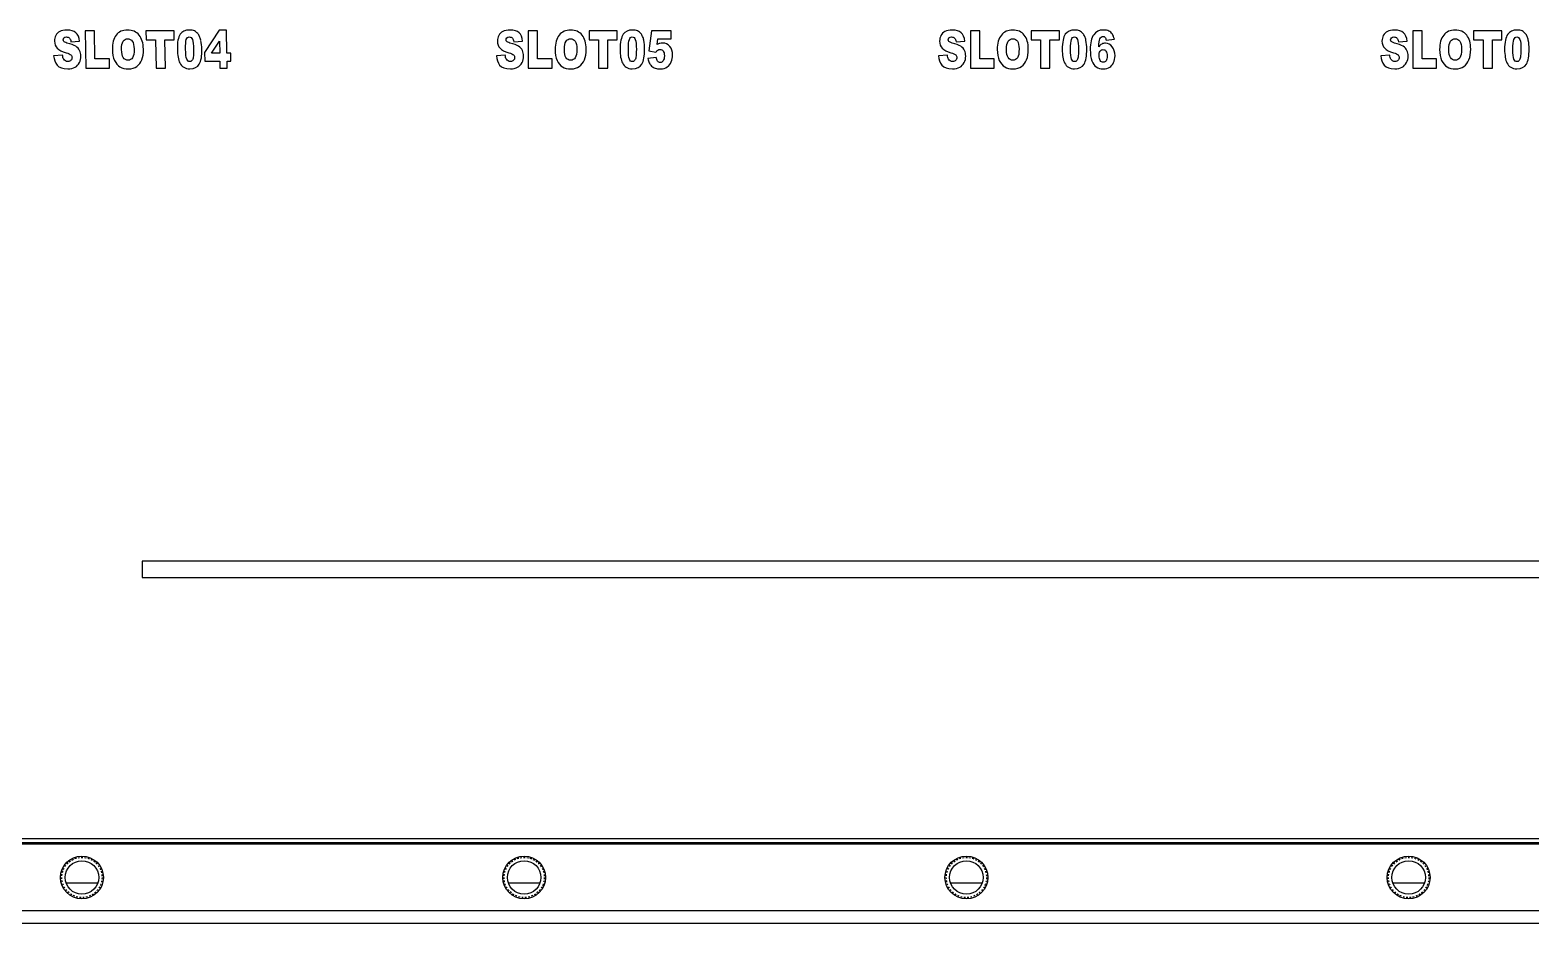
# Model space of a CAD drawing. Header units: inches. Extents: x 2 to 338, y 4 to 134.
# Drawn here: x 115.2 to 227.2, y 3.6 to 70.3 of the extents above; entities that cross this region are included whole.
import ezdxf

# ---------------------------------------------------------------- set-up
doc = ezdxf.new("R2010")
doc.units = ezdxf.units.IN
doc.header["$LTSCALE"] = 1.21
doc.header["$MEASUREMENT"] = 0
doc.linetypes.add('HIDDEN', pattern=[0.2, 0.1, -0.1])
doc.layers.add('BSEJ72A_4_001_DXF_HIDDEN_LINE', color=7, linetype='CONTINUOUS')
doc.layers.add('BSEJ72A_4_00DXF_CONTINUOUS_LINE', color=7, linetype='CONTINUOUS')

msp = doc.modelspace()

# ---------------------------------------------------------------- linework, layer by layer
at = {"layer": 'BSEJ72A_4_001_DXF_HIDDEN_LINE', "color": 8, "linetype": 'HIDDEN'}
for centre in [(119.05, 7.03), (152.05, 7.03), (185.05, 7.03), (218.05, 7.03)]:
    msp.add_circle(centre, 1.5, dxfattribs=at)
at = {"layer": 'BSEJ72A_4_00DXF_CONTINUOUS_LINE', "color": 4, "linetype": 'Continuous'}
for p, q in [((118.23, 69.4), (118.88, 69.45)), ((119.29, 70.23), (119.34, 67.43)), ((119.98, 70.23), (119.29, 70.23)), ((120.02, 68.12), (119.98, 70.23)), ((123.83, 70.23), (123.84, 69.54)), ((125.93, 70.23), (123.83, 70.23)), ((123.84, 69.54), (124.55, 69.54)), ((124.55, 69.54), (124.58, 67.43)), ((125.28, 67.43), (125.24, 69.54)), ((125.24, 69.54), (125.94, 69.54)), ((125.94, 69.54), (125.93, 70.23)), ((129.3, 70.28), (128.2, 68.6)), ((129.84, 70.28), (129.3, 70.28)), ((129.87, 68.56), (129.84, 70.28)), ((151.28, 69.4), (151.93, 69.45)), ((152.36, 70.23), (152.36, 67.43)), ((153.05, 70.23), (152.36, 70.23)), ((153.05, 68.12), (153.05, 70.23)), ((156.89, 70.23), (156.89, 69.54)), ((159, 70.23), (156.89, 70.23)), ((156.89, 69.54), (157.6, 69.54)), ((157.6, 69.54), (157.6, 67.43)), ((158.29, 67.43), (158.29, 69.54)), ((158.29, 69.54), (159, 69.54)), ((159, 69.54), (159, 70.23)), ((161.55, 70.23), (161.35, 68.73)), ((163.03, 70.23), (161.55, 70.23)), ((161.97, 69.19), (162.03, 69.61)), ((162.03, 69.61), (163.03, 69.61)), ((163.03, 69.61), (163.03, 70.23)), ((184.28, 69.4), (184.93, 69.45)), ((186.04, 70.23), (185.35, 70.23)), ((185.35, 70.23), (185.35, 67.43)), ((186.04, 68.12), (186.04, 70.23)), ((191.99, 70.23), (189.89, 70.23)), ((189.89, 70.23), (189.89, 69.54)), ((189.89, 69.54), (190.59, 69.54)), ((190.59, 69.54), (190.59, 67.43)), ((191.28, 69.54), (191.99, 69.54)), ((191.28, 67.43), (191.28, 69.54)), ((191.99, 69.54), (191.99, 70.23)), ((195.47, 69.51), (196.09, 69.6)), ((217.29, 69.4), (217.94, 69.45)), ((219.05, 70.23), (218.36, 70.23)), ((218.36, 70.23), (218.36, 67.43)), ((219.05, 68.12), (219.05, 70.23)), ((225, 70.23), (222.9, 70.23)), ((222.9, 70.23), (222.9, 69.54)), ((222.9, 69.54), (223.6, 69.54)), ((223.6, 69.54), (223.6, 67.43)), ((224.3, 69.54), (225, 69.54)), ((224.3, 67.43), (224.3, 69.54)), ((225, 69.54), (225, 70.23)), ((117.6, 68.41), (116.94, 68.36)), ((128.2, 68.6), (128.21, 67.96)), ((128.73, 68.56), (129.32, 69.44)), ((129.33, 68.56), (128.73, 68.56)), ((129.32, 69.44), (129.33, 68.56)), ((130.15, 68.56), (129.87, 68.56)), ((130.16, 67.96), (130.15, 68.56)), ((150.63, 68.41), (149.98, 68.36)), ((161.35, 68.73), (161.88, 68.63)), ((183.63, 68.41), (182.97, 68.36)), ((216.64, 68.41), (215.98, 68.36)), ((119.34, 67.43), (121.11, 67.43)), ((121.1, 68.12), (120.02, 68.12)), ((121.11, 67.43), (121.1, 68.12)), ((124.58, 67.43), (125.28, 67.43)), ((128.21, 67.96), (129.34, 67.96)), ((129.34, 67.96), (129.35, 67.43)), ((129.35, 67.43), (129.89, 67.43)), ((129.89, 67.43), (129.88, 67.96)), ((129.88, 67.96), (130.16, 67.96)), ((152.36, 67.43), (154.13, 67.43)), ((154.13, 68.12), (153.05, 68.12)), ((154.13, 67.43), (154.13, 68.12)), ((157.6, 67.43), (158.29, 67.43)), ((161.9, 68.24), (161.27, 68.16)), ((185.35, 67.43), (187.12, 67.43)), ((187.12, 68.12), (186.04, 68.12)), ((187.12, 67.43), (187.12, 68.12)), ((190.59, 67.43), (191.28, 67.43)), ((218.36, 67.43), (220.13, 67.43)), ((220.13, 68.12), (219.05, 68.12)), ((220.13, 67.43), (220.13, 68.12)), ((223.6, 67.43), (224.3, 67.43)), ((123.55, 30.63), (123.55, 29.43)), ((252.25, 30.63), (123.55, 30.63)), ((123.55, 29.43), (252.75, 29.43))]:
    msp.add_line(p, q, dxfattribs=at)
at = {"layer": 'BSEJ72A_4_00DXF_CONTINUOUS_LINE', "color": 7, "linetype": 'Continuous'}
for p, q in [((4.05, 9.93), (333.05, 9.93)), ((4.05, 9.63), (333.05, 9.63)), ((4.25, 9.53), (332.85, 9.53)), ((117.87, 6.63), (120.24, 6.63)), ((150.87, 6.63), (153.24, 6.63)), ((183.87, 6.63), (186.24, 6.63)), ((216.87, 6.63), (219.24, 6.63)), ((332.85, 4.53), (4.25, 4.53)), ((4.05, 3.63), (333.05, 3.63))]:
    msp.add_line(p, q, dxfattribs=at)
for centre, radius in [((119.05, 7.03), 1.6), ((119.05, 7.03), 1.25), ((152.05, 7.03), 1.6), ((152.05, 7.03), 1.25), ((185.05, 7.03), 1.6), ((185.05, 7.03), 1.25), ((218.05, 7.03), 1.6), ((218.05, 7.03), 1.25)]:
    msp.add_circle(centre, radius, dxfattribs=at)
at = {"layer": 'BSEJ72A_4_00DXF_CONTINUOUS_LINE', "color": 4, "linetype": 'Continuous'}
msp.add_arc((124.6, 68.8), 3.4, 0.9212, 12.0154, dxfattribs=at)
at = {"layer": 'BSEJ72A_4_00DXF_CONTINUOUS_LINE', "color": 7, "linetype": 'Continuous'}
for centre, start, end in [((118.05, 8.25), 263.5989, 269.9978), ((120.06, 8.25), 270.0022, 276.4011), ((151.05, 8.25), 263.5989, 269.9978), ((153.06, 8.25), 270.0022, 276.4011), ((184.05, 8.25), 263.5989, 269.9978), ((186.06, 8.25), 270.0022, 276.4011), ((217.05, 8.25), 263.5989, 269.9978), ((219.06, 8.25), 270.0022, 276.4011)]:
    msp.add_arc(centre, 1.62, start, end, dxfattribs=at)
at = {"layer": 'BSEJ72A_4_00DXF_CONTINUOUS_LINE', "color": 4, "linetype": 'Continuous'}
for points in [[(117.1, 69.87), (117.04, 69.74), (117.01, 69.6), (117.01, 69.46)], [(117.01, 69.46), (117.01, 69.24), (117.08, 69.06), (117.21, 68.92)], [(117.4, 70.17), (117.26, 70.1), (117.17, 70), (117.1, 69.87)], [(117.95, 70.28), (117.71, 70.28), (117.53, 70.24), (117.4, 70.17)], [(117.65, 69.54), (117.65, 69.6), (117.67, 69.65), (117.71, 69.69)], [(117.7, 69.42), (117.67, 69.45), (117.65, 69.49), (117.65, 69.54)], [(117.71, 69.69), (117.74, 69.74), (117.81, 69.76), (117.89, 69.76)], [(117.89, 69.76), (117.98, 69.76), (118.06, 69.73), (118.12, 69.67)], [(118.6, 70.08), (118.45, 70.21), (118.23, 70.28), (117.95, 70.28)], [(118.12, 69.67), (118.17, 69.62), (118.21, 69.52), (118.23, 69.4)], [(118.88, 69.45), (118.85, 69.74), (118.76, 69.95), (118.6, 70.08)], [(121.6, 69.9), (121.4, 69.64), (121.31, 69.29), (121.32, 68.83)], [(122.45, 70.28), (122.08, 70.28), (121.8, 70.15), (121.6, 69.9)], [(122.12, 69.44), (122.21, 69.56), (122.32, 69.63), (122.46, 69.63)], [(123.32, 69.9), (123.11, 70.15), (122.82, 70.28), (122.45, 70.28)], [(122.46, 69.63), (122.6, 69.63), (122.72, 69.56), (122.81, 69.44)], [(122.81, 69.44), (122.89, 69.32), (122.94, 69.13), (122.94, 68.87)], [(123.64, 68.85), (123.63, 69.3), (123.52, 69.65), (123.32, 69.9)], [(126.38, 69.96), (126.23, 69.75), (126.16, 69.37), (126.17, 68.84)], [(127.07, 70.28), (126.76, 70.28), (126.53, 70.17), (126.38, 69.96)], [(126.79, 68.84), (126.78, 69.19), (126.8, 69.44), (126.84, 69.57)], [(126.84, 69.57), (126.89, 69.7), (126.96, 69.76), (127.06, 69.76)], [(127.06, 69.76), (127.16, 69.76), (127.24, 69.7), (127.29, 69.57)], [(127.45, 70.21), (127.35, 70.26), (127.22, 70.28), (127.07, 70.28)], [(127.29, 69.57), (127.34, 69.44), (127.37, 69.19), (127.38, 68.82)], [(127.69, 70.03), (127.62, 70.1), (127.54, 70.16), (127.45, 70.21)], [(127.83, 69.79), (127.8, 69.88), (127.75, 69.95), (127.69, 70.03)], [(127.93, 69.51), (127.9, 69.62), (127.87, 69.71), (127.83, 69.79)], [(150.16, 69.87), (150.09, 69.74), (150.06, 69.6), (150.06, 69.46)], [(150.06, 69.46), (150.06, 69.24), (150.12, 69.06), (150.25, 68.92)], [(150.46, 70.17), (150.33, 70.1), (150.23, 70), (150.16, 69.87)], [(151.01, 70.28), (150.78, 70.28), (150.59, 70.24), (150.46, 70.17)], [(150.7, 69.54), (150.7, 69.6), (150.72, 69.65), (150.76, 69.69)], [(150.75, 69.42), (150.72, 69.45), (150.7, 69.49), (150.7, 69.54)], [(150.76, 69.69), (150.8, 69.74), (150.86, 69.76), (150.94, 69.76)], [(150.94, 69.76), (151.04, 69.76), (151.12, 69.73), (151.17, 69.67)], [(151.67, 70.08), (151.52, 70.21), (151.3, 70.28), (151.01, 70.28)], [(151.17, 69.67), (151.23, 69.62), (151.26, 69.52), (151.28, 69.4)], [(151.93, 69.45), (151.91, 69.74), (151.82, 69.95), (151.67, 70.08)], [(154.66, 69.9), (154.46, 69.64), (154.36, 69.29), (154.36, 68.83)], [(155.51, 70.28), (155.15, 70.28), (154.87, 70.15), (154.66, 69.9)], [(155.18, 69.44), (155.26, 69.56), (155.37, 69.63), (155.51, 69.63)], [(156.37, 69.9), (156.17, 70.15), (155.89, 70.28), (155.51, 70.28)], [(155.51, 69.63), (155.66, 69.63), (155.77, 69.56), (155.86, 69.44)], [(155.86, 69.44), (155.94, 69.32), (155.99, 69.13), (155.99, 68.87)], [(156.68, 68.85), (156.68, 69.3), (156.58, 69.65), (156.37, 69.9)], [(159.44, 69.96), (159.29, 69.75), (159.21, 69.37), (159.21, 68.84)], [(160.14, 70.28), (159.82, 70.28), (159.59, 70.17), (159.44, 69.96)], [(159.83, 68.84), (159.83, 69.19), (159.85, 69.44), (159.9, 69.57)], [(159.9, 69.57), (159.94, 69.7), (160.01, 69.76), (160.12, 69.76)], [(160.12, 69.76), (160.22, 69.76), (160.29, 69.7), (160.34, 69.57)], [(160.51, 70.21), (160.41, 70.26), (160.29, 70.28), (160.14, 70.28)], [(160.34, 69.57), (160.39, 69.44), (160.42, 69.19), (160.42, 68.82)], [(160.75, 70.03), (160.69, 70.1), (160.61, 70.16), (160.51, 70.21)], [(160.89, 69.79), (160.86, 69.88), (160.81, 69.95), (160.75, 70.03)], [(160.98, 69.51), (160.96, 69.62), (160.93, 69.71), (160.89, 69.79)], [(161.04, 68.85), (161.04, 69.08), (161.02, 69.3), (160.98, 69.51)], [(183.15, 69.87), (183.09, 69.74), (183.05, 69.6), (183.05, 69.46)], [(183.05, 69.46), (183.05, 69.24), (183.12, 69.06), (183.25, 68.92)], [(183.45, 70.17), (183.32, 70.1), (183.22, 70), (183.15, 69.87)], [(184.01, 70.28), (183.77, 70.28), (183.59, 70.24), (183.45, 70.17)], [(183.69, 69.54), (183.69, 69.6), (183.71, 69.65), (183.75, 69.69)], [(183.74, 69.42), (183.71, 69.45), (183.69, 69.49), (183.69, 69.54)], [(183.75, 69.69), (183.79, 69.74), (183.86, 69.76), (183.94, 69.76)], [(183.94, 69.76), (184.03, 69.76), (184.11, 69.73), (184.17, 69.67)], [(184.66, 70.08), (184.51, 70.21), (184.29, 70.28), (184.01, 70.28)], [(184.17, 69.67), (184.22, 69.62), (184.26, 69.52), (184.28, 69.4)], [(184.93, 69.45), (184.9, 69.74), (184.81, 69.95), (184.66, 70.08)], [(187.66, 69.9), (187.45, 69.64), (187.35, 69.29), (187.35, 68.83)], [(188.51, 70.28), (188.14, 70.28), (187.86, 70.15), (187.66, 69.9)], [(188.17, 69.44), (188.25, 69.56), (188.36, 69.63), (188.51, 69.63)], [(189.37, 69.9), (189.17, 70.15), (188.88, 70.28), (188.51, 70.28)], [(188.51, 69.63), (188.65, 69.63), (188.77, 69.56), (188.85, 69.44)], [(188.85, 69.44), (188.94, 69.32), (188.98, 69.13), (188.98, 68.87)], [(189.67, 68.85), (189.67, 69.3), (189.57, 69.65), (189.37, 69.9)], [(192.43, 69.96), (192.28, 69.75), (192.2, 69.37), (192.2, 68.84)], [(193.13, 70.28), (192.82, 70.28), (192.58, 70.17), (192.43, 69.96)], [(192.82, 68.84), (192.82, 69.19), (192.84, 69.44), (192.89, 69.57)], [(192.89, 69.57), (192.93, 69.7), (193.01, 69.76), (193.11, 69.76)], [(193.11, 69.76), (193.21, 69.76), (193.29, 69.7), (193.34, 69.57)], [(193.5, 70.21), (193.41, 70.26), (193.28, 70.28), (193.13, 70.28)], [(193.34, 69.57), (193.39, 69.44), (193.41, 69.19), (193.41, 68.82)], [(193.74, 70.03), (193.68, 70.1), (193.6, 70.16), (193.5, 70.21)], [(193.89, 69.79), (193.85, 69.88), (193.8, 69.95), (193.74, 70.03)], [(193.97, 69.51), (193.95, 69.62), (193.92, 69.71), (193.89, 69.79)], [(194.03, 68.85), (194.03, 69.08), (194.01, 69.3), (193.97, 69.51)], [(194.55, 69.93), (194.38, 69.69), (194.29, 69.32), (194.29, 68.82)], [(195.26, 70.28), (194.95, 70.28), (194.72, 70.16), (194.55, 69.93)], [(194.92, 69.02), (194.94, 69.32), (194.97, 69.52), (195.01, 69.61)], [(195.01, 69.61), (195.07, 69.74), (195.15, 69.8), (195.25, 69.8)], [(195.25, 69.8), (195.3, 69.8), (195.35, 69.78), (195.39, 69.74)], [(195.68, 70.2), (195.57, 70.25), (195.43, 70.28), (195.26, 70.28)], [(195.39, 69.74), (195.43, 69.69), (195.46, 69.61), (195.47, 69.51)], [(195.94, 69.98), (195.87, 70.08), (195.78, 70.15), (195.68, 70.2)], [(196.09, 69.6), (196.05, 69.75), (196, 69.88), (195.94, 69.98)], [(216.16, 69.87), (216.1, 69.74), (216.06, 69.6), (216.06, 69.46)], [(216.06, 69.46), (216.06, 69.24), (216.13, 69.06), (216.26, 68.92)], [(216.46, 70.17), (216.33, 70.1), (216.23, 70), (216.16, 69.87)], [(217.02, 70.28), (216.78, 70.28), (216.6, 70.24), (216.46, 70.17)], [(216.7, 69.54), (216.7, 69.6), (216.72, 69.65), (216.77, 69.69)], [(216.75, 69.42), (216.72, 69.45), (216.7, 69.49), (216.7, 69.54)], [(216.77, 69.69), (216.81, 69.74), (216.87, 69.76), (216.95, 69.76)], [(216.95, 69.76), (217.05, 69.76), (217.12, 69.73), (217.18, 69.67)], [(217.67, 70.08), (217.52, 70.21), (217.3, 70.28), (217.02, 70.28)], [(217.18, 69.67), (217.23, 69.62), (217.27, 69.52), (217.29, 69.4)], [(217.94, 69.45), (217.91, 69.74), (217.82, 69.95), (217.67, 70.08)], [(220.67, 69.9), (220.46, 69.64), (220.36, 69.29), (220.36, 68.83)], [(221.52, 70.28), (221.15, 70.28), (220.87, 70.15), (220.67, 69.9)], [(221.18, 69.44), (221.26, 69.56), (221.38, 69.63), (221.52, 69.63)], [(222.38, 69.9), (222.18, 70.15), (221.89, 70.28), (221.52, 70.28)], [(221.52, 69.63), (221.66, 69.63), (221.78, 69.56), (221.86, 69.44)], [(221.86, 69.44), (221.95, 69.32), (221.99, 69.13), (221.99, 68.87)], [(222.68, 68.85), (222.68, 69.3), (222.58, 69.65), (222.38, 69.9)], [(225.44, 69.96), (225.29, 69.75), (225.21, 69.37), (225.21, 68.84)], [(226.14, 70.28), (225.83, 70.28), (225.6, 70.17), (225.44, 69.96)], [(225.83, 68.84), (225.83, 69.19), (225.85, 69.44), (225.9, 69.57)], [(225.9, 69.57), (225.95, 69.7), (226.02, 69.76), (226.12, 69.76)], [(226.12, 69.76), (226.22, 69.76), (226.3, 69.7), (226.35, 69.57)], [(226.52, 70.21), (226.42, 70.26), (226.29, 70.28), (226.14, 70.28)], [(226.35, 69.57), (226.4, 69.44), (226.43, 69.19), (226.43, 68.82)], [(226.75, 70.03), (226.69, 70.1), (226.61, 70.16), (226.52, 70.21)], [(226.9, 69.79), (226.86, 69.88), (226.81, 69.95), (226.75, 70.03)], [(226.98, 69.51), (226.96, 69.62), (226.93, 69.71), (226.9, 69.79)], [(227.04, 68.85), (227.04, 69.08), (227.02, 69.3), (226.98, 69.51)], [(116.94, 68.36), (116.97, 68.08), (117.06, 67.84), (117.21, 67.66)], [(117.21, 68.92), (117.34, 68.78), (117.56, 68.66), (117.87, 68.58)], [(117.69, 68.1), (117.65, 68.17), (117.62, 68.28), (117.6, 68.41)], [(117.93, 69.31), (117.81, 69.35), (117.73, 69.38), (117.7, 69.42)], [(117.87, 68.58), (118.05, 68.53), (118.17, 68.48), (118.23, 68.42)], [(118.59, 69.07), (118.45, 69.15), (118.24, 69.23), (117.93, 69.31)], [(118.23, 68.42), (118.28, 68.36), (118.3, 68.3), (118.31, 68.22)], [(118.88, 68.76), (118.82, 68.88), (118.72, 68.98), (118.59, 69.07)], [(118.87, 67.85), (118.94, 68), (118.98, 68.16), (118.98, 68.34)], [(118.98, 68.34), (118.97, 68.5), (118.94, 68.63), (118.88, 68.76)], [(121.32, 68.83), (121.32, 68.5), (121.38, 68.23), (121.48, 68.01)], [(122.01, 68.83), (122, 69.11), (122.04, 69.32), (122.12, 69.44)], [(122.14, 68.22), (122.06, 68.34), (122.01, 68.54), (122.01, 68.83)], [(122.94, 68.87), (122.95, 68.55), (122.91, 68.33), (122.83, 68.21)], [(123.52, 68.05), (123.6, 68.26), (123.64, 68.53), (123.64, 68.85)], [(126.17, 68.84), (126.17, 68.63), (126.19, 68.43), (126.22, 68.25)], [(126.87, 68.11), (126.82, 68.24), (126.79, 68.48), (126.79, 68.84)], [(127.38, 68.82), (127.39, 68.57), (127.38, 68.38), (127.36, 68.26)], [(127.81, 67.74), (127.95, 67.97), (128.01, 68.35), (128, 68.85)], [(149.98, 68.36), (149.99, 68.08), (150.08, 67.84), (150.22, 67.66)], [(150.25, 68.92), (150.38, 68.78), (150.6, 68.66), (150.9, 68.58)], [(150.72, 68.1), (150.68, 68.17), (150.65, 68.28), (150.63, 68.41)], [(150.98, 69.31), (150.86, 69.35), (150.78, 69.38), (150.75, 69.42)], [(150.9, 68.58), (151.09, 68.53), (151.21, 68.48), (151.26, 68.42)], [(151.63, 69.07), (151.5, 69.15), (151.29, 69.23), (150.98, 69.31)], [(151.26, 68.42), (151.31, 68.36), (151.34, 68.3), (151.34, 68.22)], [(151.92, 68.76), (151.86, 68.88), (151.76, 68.98), (151.63, 69.07)], [(151.89, 67.85), (151.97, 68), (152.01, 68.16), (152.01, 68.34)], [(152.01, 68.34), (152.01, 68.5), (151.98, 68.63), (151.92, 68.76)], [(154.36, 68.83), (154.36, 68.5), (154.41, 68.23), (154.51, 68.01)], [(155.05, 68.83), (155.05, 69.11), (155.09, 69.32), (155.18, 69.44)], [(155.17, 68.22), (155.09, 68.34), (155.05, 68.54), (155.05, 68.83)], [(155.99, 68.87), (155.99, 68.55), (155.94, 68.33), (155.86, 68.21)], [(156.54, 68.05), (156.63, 68.26), (156.68, 68.53), (156.68, 68.85)], [(159.21, 68.84), (159.21, 68.63), (159.22, 68.43), (159.25, 68.25)], [(159.9, 68.11), (159.85, 68.24), (159.83, 68.48), (159.83, 68.84)], [(160.42, 68.82), (160.42, 68.57), (160.41, 68.38), (160.39, 68.26)], [(160.83, 67.74), (160.97, 67.97), (161.04, 68.35), (161.04, 68.85)], [(161.88, 68.63), (161.93, 68.7), (161.98, 68.75), (162.02, 68.78)], [(162.18, 69.28), (162.11, 69.26), (162.04, 69.23), (161.97, 69.19)], [(162.02, 68.78), (162.07, 68.81), (162.13, 68.83), (162.19, 68.83)], [(162.38, 69.31), (162.31, 69.31), (162.24, 69.3), (162.18, 69.28)], [(162.19, 68.83), (162.29, 68.83), (162.36, 68.79), (162.42, 68.72)], [(162.92, 69.06), (162.78, 69.23), (162.6, 69.31), (162.38, 69.31)], [(162.42, 68.72), (162.48, 68.64), (162.51, 68.52), (162.51, 68.35)], [(162.51, 68.35), (162.51, 68.19), (162.48, 68.06), (162.42, 67.98)], [(163.13, 68.42), (163.13, 68.68), (163.06, 68.89), (162.92, 69.06)], [(163.02, 67.9), (163.1, 68.06), (163.13, 68.24), (163.13, 68.42)], [(182.97, 68.36), (182.99, 68.08), (183.07, 67.84), (183.22, 67.66)], [(183.25, 68.92), (183.38, 68.78), (183.59, 68.66), (183.9, 68.58)], [(183.71, 68.1), (183.67, 68.17), (183.64, 68.28), (183.63, 68.41)], [(183.98, 69.31), (183.85, 69.35), (183.78, 69.38), (183.74, 69.42)], [(183.9, 68.58), (184.08, 68.53), (184.2, 68.48), (184.25, 68.42)], [(184.63, 69.07), (184.49, 69.15), (184.28, 69.23), (183.98, 69.31)], [(184.25, 68.42), (184.3, 68.36), (184.33, 68.3), (184.33, 68.22)], [(184.91, 68.76), (184.85, 68.88), (184.76, 68.98), (184.63, 69.07)], [(184.88, 67.85), (184.96, 68), (185, 68.16), (185, 68.34)], [(185, 68.34), (185, 68.5), (184.97, 68.63), (184.91, 68.76)], [(187.35, 68.83), (187.35, 68.5), (187.4, 68.23), (187.5, 68.01)], [(188.04, 68.83), (188.04, 69.11), (188.08, 69.32), (188.17, 69.44)], [(188.17, 68.22), (188.08, 68.34), (188.04, 68.54), (188.04, 68.83)], [(188.98, 68.87), (188.98, 68.55), (188.94, 68.33), (188.86, 68.21)], [(189.54, 68.05), (189.63, 68.26), (189.67, 68.53), (189.67, 68.85)], [(192.2, 68.84), (192.2, 68.63), (192.22, 68.43), (192.25, 68.25)], [(192.9, 68.11), (192.84, 68.24), (192.82, 68.48), (192.82, 68.84)], [(193.41, 68.82), (193.41, 68.57), (193.4, 68.38), (193.38, 68.26)], [(193.83, 67.74), (193.96, 67.97), (194.03, 68.35), (194.03, 68.85)], [(194.29, 68.82), (194.29, 68.47), (194.33, 68.19), (194.41, 67.98)], [(195.15, 69.23), (195.07, 69.19), (195, 69.12), (194.92, 69.02)], [(194.95, 68.36), (194.95, 68.5), (194.97, 68.62), (195.03, 68.7)], [(195.04, 68), (194.98, 68.08), (194.95, 68.2), (194.95, 68.36)], [(195.03, 68.7), (195.09, 68.78), (195.16, 68.82), (195.25, 68.82)], [(195.43, 69.3), (195.32, 69.3), (195.23, 69.28), (195.15, 69.23)], [(195.25, 68.82), (195.34, 68.82), (195.41, 68.78), (195.46, 68.69)], [(195.93, 69.03), (195.79, 69.21), (195.62, 69.3), (195.43, 69.3)], [(195.46, 68.69), (195.52, 68.61), (195.55, 68.49), (195.55, 68.33)], [(195.55, 68.33), (195.55, 68.18), (195.52, 68.06), (195.47, 67.99)], [(196.14, 68.36), (196.14, 68.63), (196.07, 68.85), (195.93, 69.03)], [(196.03, 67.85), (196.1, 68), (196.14, 68.17), (196.14, 68.36)], [(215.98, 68.36), (216, 68.08), (216.08, 67.84), (216.23, 67.66)], [(216.26, 68.92), (216.39, 68.78), (216.61, 68.66), (216.91, 68.58)], [(216.72, 68.1), (216.68, 68.17), (216.65, 68.28), (216.64, 68.41)], [(216.99, 69.31), (216.86, 69.35), (216.79, 69.38), (216.75, 69.42)], [(216.91, 68.58), (217.09, 68.53), (217.21, 68.48), (217.26, 68.42)], [(217.64, 69.07), (217.51, 69.15), (217.29, 69.23), (216.99, 69.31)], [(217.26, 68.42), (217.31, 68.36), (217.34, 68.3), (217.34, 68.22)], [(217.92, 68.76), (217.86, 68.88), (217.77, 68.98), (217.64, 69.07)], [(217.89, 67.85), (217.97, 68), (218.01, 68.16), (218.01, 68.34)], [(218.01, 68.34), (218.01, 68.5), (217.98, 68.63), (217.92, 68.76)], [(220.36, 68.83), (220.36, 68.5), (220.41, 68.23), (220.51, 68.01)], [(221.05, 68.83), (221.05, 69.11), (221.09, 69.32), (221.18, 69.44)], [(221.18, 68.22), (221.09, 68.34), (221.05, 68.54), (221.05, 68.83)], [(221.99, 68.87), (221.99, 68.55), (221.95, 68.33), (221.87, 68.21)], [(222.55, 68.05), (222.64, 68.26), (222.68, 68.53), (222.68, 68.85)], [(225.21, 68.84), (225.21, 68.63), (225.23, 68.43), (225.26, 68.25)], [(225.91, 68.11), (225.86, 68.24), (225.83, 68.48), (225.83, 68.84)], [(226.43, 68.82), (226.43, 68.57), (226.41, 68.38), (226.39, 68.26)], [(226.84, 67.74), (226.98, 67.97), (227.04, 68.35), (227.04, 68.85)], [(117.21, 67.66), (117.35, 67.48), (117.62, 67.38), (118, 67.38)], [(118, 67.93), (117.87, 67.93), (117.77, 67.99), (117.69, 68.1)], [(118.23, 68.02), (118.18, 67.96), (118.1, 67.93), (118, 67.93)], [(118, 67.38), (118.22, 67.38), (118.4, 67.42), (118.54, 67.5)], [(118.31, 68.22), (118.31, 68.15), (118.28, 68.08), (118.23, 68.02)], [(118.54, 67.5), (118.68, 67.58), (118.79, 67.69), (118.87, 67.85)], [(121.48, 68.01), (121.59, 67.8), (121.73, 67.63), (121.89, 67.53)], [(121.89, 67.53), (122.06, 67.43), (122.27, 67.38), (122.53, 67.38)], [(122.49, 68.03), (122.35, 68.03), (122.23, 68.09), (122.14, 68.22)], [(122.83, 68.21), (122.75, 68.09), (122.64, 68.03), (122.49, 68.03)], [(122.53, 67.38), (122.77, 67.38), (122.98, 67.44), (123.14, 67.56)], [(123.14, 67.56), (123.31, 67.68), (123.43, 67.84), (123.52, 68.05)], [(126.22, 68.25), (126.26, 68.07), (126.3, 67.93), (126.36, 67.83)], [(126.36, 67.83), (126.43, 67.68), (126.53, 67.57), (126.65, 67.5)], [(126.65, 67.5), (126.77, 67.42), (126.92, 67.38), (127.11, 67.38)], [(127.1, 67.92), (127, 67.92), (126.93, 67.98), (126.87, 68.11)], [(127.26, 68), (127.21, 67.94), (127.16, 67.92), (127.1, 67.92)], [(127.11, 67.38), (127.44, 67.38), (127.68, 67.5), (127.81, 67.74)], [(127.36, 68.26), (127.34, 68.14), (127.3, 68.05), (127.26, 68)], [(150.22, 67.66), (150.37, 67.48), (150.63, 67.38), (151.02, 67.38)], [(151.03, 67.93), (150.89, 67.93), (150.79, 67.99), (150.72, 68.1)], [(151.02, 67.38), (151.23, 67.38), (151.41, 67.42), (151.56, 67.5)], [(151.25, 68.02), (151.2, 67.96), (151.12, 67.93), (151.03, 67.93)], [(151.34, 68.22), (151.34, 68.15), (151.31, 68.08), (151.25, 68.02)], [(151.56, 67.5), (151.7, 67.58), (151.81, 67.69), (151.89, 67.85)], [(154.51, 68.01), (154.61, 67.8), (154.75, 67.63), (154.91, 67.53)], [(154.91, 67.53), (155.08, 67.43), (155.29, 67.38), (155.54, 67.38)], [(155.52, 68.03), (155.37, 68.03), (155.26, 68.09), (155.17, 68.22)], [(155.86, 68.21), (155.78, 68.09), (155.67, 68.03), (155.52, 68.03)], [(155.54, 67.38), (155.79, 67.38), (156, 67.44), (156.16, 67.56)], [(156.16, 67.56), (156.33, 67.68), (156.46, 67.84), (156.54, 68.05)], [(159.25, 68.25), (159.28, 68.07), (159.33, 67.93), (159.38, 67.83)], [(159.38, 67.83), (159.45, 67.68), (159.55, 67.57), (159.67, 67.5)], [(159.67, 67.5), (159.78, 67.42), (159.93, 67.38), (160.12, 67.38)], [(160.12, 67.92), (160.02, 67.92), (159.95, 67.98), (159.9, 68.11)], [(160.28, 68), (160.24, 67.94), (160.18, 67.92), (160.12, 67.92)], [(160.12, 67.38), (160.46, 67.38), (160.7, 67.5), (160.83, 67.74)], [(160.39, 68.26), (160.37, 68.14), (160.33, 68.05), (160.28, 68)], [(161.27, 68.16), (161.3, 68.03), (161.34, 67.92), (161.38, 67.83)], [(161.38, 67.83), (161.43, 67.74), (161.49, 67.66), (161.56, 67.59)], [(161.56, 67.59), (161.64, 67.52), (161.73, 67.47), (161.83, 67.44)], [(161.83, 67.44), (161.94, 67.4), (162.06, 67.38), (162.21, 67.38)], [(162.01, 67.96), (161.95, 68.02), (161.92, 68.12), (161.9, 68.24)], [(162.21, 67.86), (162.13, 67.86), (162.06, 67.89), (162.01, 67.96)], [(162.42, 67.98), (162.36, 67.9), (162.29, 67.86), (162.21, 67.86)], [(162.21, 67.38), (162.42, 67.38), (162.59, 67.43), (162.72, 67.52)], [(162.72, 67.52), (162.85, 67.6), (162.95, 67.73), (163.02, 67.9)], [(183.22, 67.66), (183.37, 67.48), (183.63, 67.38), (184.01, 67.38)], [(184.02, 67.93), (183.89, 67.93), (183.79, 67.99), (183.71, 68.1)], [(184.01, 67.38), (184.23, 67.38), (184.41, 67.42), (184.55, 67.5)], [(184.25, 68.02), (184.19, 67.96), (184.12, 67.93), (184.02, 67.93)], [(184.33, 68.22), (184.33, 68.15), (184.3, 68.08), (184.25, 68.02)], [(184.55, 67.5), (184.69, 67.58), (184.8, 67.69), (184.88, 67.85)], [(187.5, 68.01), (187.61, 67.8), (187.74, 67.63), (187.91, 67.53)], [(187.91, 67.53), (188.07, 67.43), (188.28, 67.38), (188.53, 67.38)], [(188.51, 68.03), (188.37, 68.03), (188.25, 68.09), (188.17, 68.22)], [(188.86, 68.21), (188.77, 68.09), (188.66, 68.03), (188.51, 68.03)], [(188.53, 67.38), (188.78, 67.38), (188.99, 67.44), (189.16, 67.56)], [(189.16, 67.56), (189.32, 67.68), (189.45, 67.84), (189.54, 68.05)], [(192.25, 68.25), (192.28, 68.07), (192.32, 67.93), (192.37, 67.83)], [(192.37, 67.83), (192.45, 67.68), (192.54, 67.57), (192.66, 67.5)], [(192.66, 67.5), (192.78, 67.42), (192.93, 67.38), (193.12, 67.38)], [(193.12, 67.92), (193.02, 67.92), (192.95, 67.98), (192.9, 68.11)], [(193.28, 68), (193.23, 67.94), (193.18, 67.92), (193.12, 67.92)], [(193.12, 67.38), (193.45, 67.38), (193.69, 67.5), (193.83, 67.74)], [(193.38, 68.26), (193.36, 68.14), (193.32, 68.05), (193.28, 68)], [(194.41, 67.98), (194.49, 67.77), (194.6, 67.62), (194.74, 67.53)], [(194.74, 67.53), (194.87, 67.43), (195.05, 67.38), (195.28, 67.38)], [(195.26, 67.87), (195.17, 67.87), (195.1, 67.91), (195.04, 68)], [(195.47, 67.99), (195.41, 67.91), (195.34, 67.87), (195.26, 67.87)], [(195.28, 67.38), (195.47, 67.38), (195.62, 67.42), (195.74, 67.5)], [(195.74, 67.5), (195.87, 67.58), (195.96, 67.7), (196.03, 67.85)], [(216.23, 67.66), (216.38, 67.48), (216.64, 67.38), (217.02, 67.38)], [(217.03, 67.93), (216.9, 67.93), (216.8, 67.99), (216.72, 68.1)], [(217.02, 67.38), (217.24, 67.38), (217.42, 67.42), (217.56, 67.5)], [(217.26, 68.02), (217.21, 67.96), (217.13, 67.93), (217.03, 67.93)], [(217.34, 68.22), (217.34, 68.15), (217.31, 68.08), (217.26, 68.02)], [(217.56, 67.5), (217.7, 67.58), (217.81, 67.69), (217.89, 67.85)], [(220.51, 68.01), (220.62, 67.8), (220.75, 67.63), (220.92, 67.53)], [(220.92, 67.53), (221.08, 67.43), (221.29, 67.38), (221.54, 67.38)], [(221.52, 68.03), (221.38, 68.03), (221.26, 68.09), (221.18, 68.22)], [(221.87, 68.21), (221.78, 68.09), (221.67, 68.03), (221.52, 68.03)], [(221.54, 67.38), (221.79, 67.38), (222, 67.44), (222.17, 67.56)], [(222.17, 67.56), (222.33, 67.68), (222.46, 67.84), (222.55, 68.05)], [(225.26, 68.25), (225.29, 68.07), (225.33, 67.93), (225.38, 67.83)], [(225.38, 67.83), (225.46, 67.68), (225.55, 67.57), (225.67, 67.5)], [(225.67, 67.5), (225.79, 67.42), (225.94, 67.38), (226.13, 67.38)], [(226.13, 67.92), (226.03, 67.92), (225.96, 67.98), (225.91, 68.11)], [(226.29, 68), (226.24, 67.94), (226.19, 67.92), (226.13, 67.92)], [(226.13, 67.38), (226.46, 67.38), (226.7, 67.5), (226.84, 67.74)], [(226.39, 68.26), (226.37, 68.14), (226.34, 68.05), (226.29, 68)]]:
    msp.add_open_spline(points, degree=3, dxfattribs=at)

doc.saveas('drawing.dxf')
